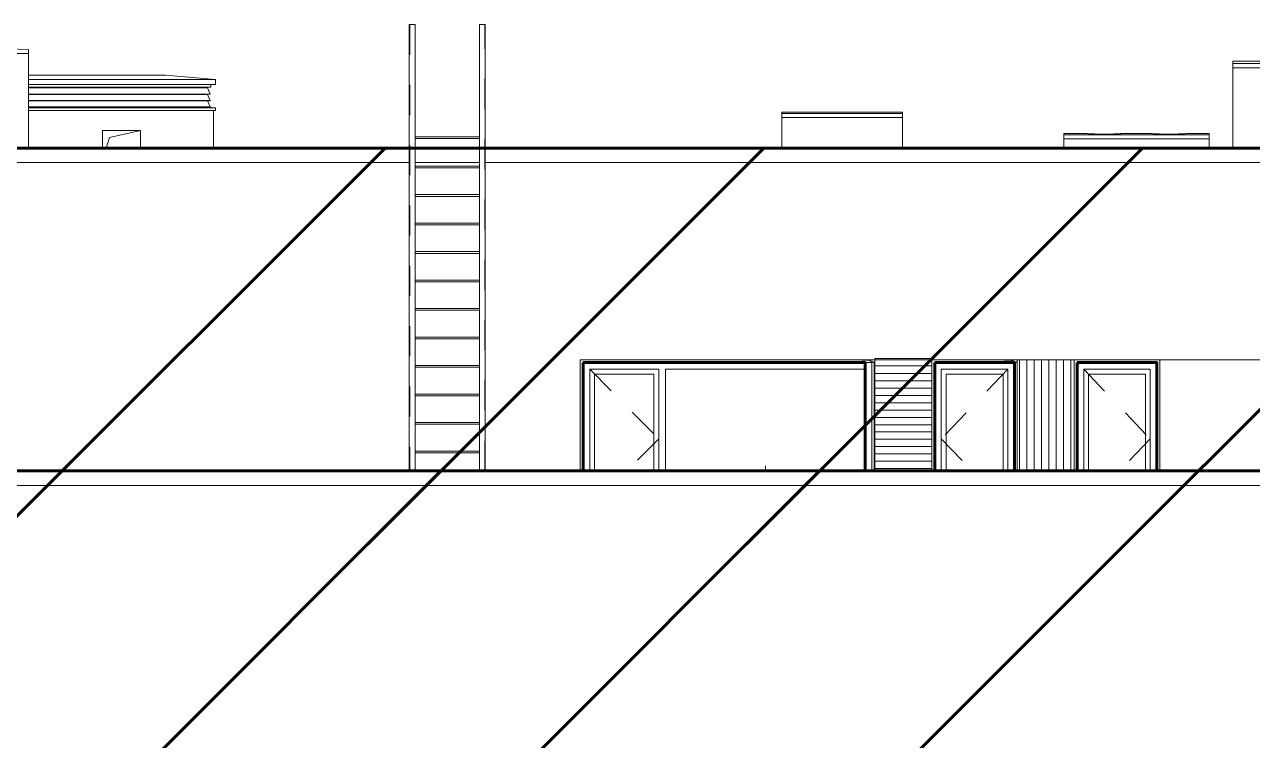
# Model space of a CAD drawing. Header units: millimetres. Extents: x 3914 to 443608, y -156176 to 78197.
# Drawn here: x 297216 to 310141, y 7692 to 15230 of the extents above; entities that cross this region are included whole.
import ezdxf

# ---------------------------------------------------------------- set-up
doc = ezdxf.new("R2010")
doc.units = ezdxf.units.MM
doc.linetypes.add('Штрих', pattern=[635, 317.5, -317.5])
for name, color, linetype, lineweight in [('0) клиннинг', 90, 'Continuous', 60), ('1) Откосы', 102, 'Continuous', 60), ('A-GENM', 7, 'Continuous', 9), ('A-GENM-HDLN', 7, 'Штрих', 5), ('A-GLAZ-1', 7, 'Continuous', 5), ('A-GLAZ-2', 7, 'Штрих', 5), ('A-ROOF', 7, 'Continuous', 9), ('A-WALL', 7, 'Continuous', 5), ('G-ANNO-DIMS', 7, 'Continuous', 9), ('I-WALL', 7, 'Continuous', 5), ('S-BEAM', 7, 'Continuous', 9)]:
    doc.layers.add(name, color=color, linetype=linetype, lineweight=lineweight)

msp = doc.modelspace()

# ---------------------------------------------------------------- hatches: boundary and pattern name
at = {"layer": '0) клиннинг'}
h = msp.add_hatch(dxfattribs=at)
h.set_pattern_fill('ANSI31', color=256, scale=888)
h.paths.add_polyline_path([(274015.9, 13930), (316285.9, 13930), (316285.9, 9759.7), (274015.9, 9759.7)])
h = msp.add_hatch(dxfattribs=at)
h.set_pattern_fill('ANSI31', color=256, scale=888)
h.paths.add_polyline_path([(312065.9, 10529.7), (282065.4, 10529.7), (282065.4, -20), (312065.9, -20)])

# ---------------------------------------------------------------- linework, layer by layer
for points in [[(274015.9, 13930), (316285.9, 13930), (316285.9, 10529.7), (274015.9, 10529.7)], [(282065.4, -20), (312065.9, -20), (312065.9, 10529.7), (282065.4, 10529.7)]]:
    msp.add_lwpolyline(points, close=True, dxfattribs=at)
at = {"layer": '1) Откосы'}
for points in [[(303095.9, 11670), (306065.9, 11670), (306065.9, 10529.7), (303095.9, 10529.7)], [(306795.9, 11670), (307635.9, 11670), (307635.9, 10529.7), (306795.9, 10529.7)], [(308295.9, 11670), (309135.9, 11670), (309135.9, 10529.7), (308295.9, 10529.7)]]:
    msp.add_lwpolyline(points, close=True, dxfattribs=at)
at = {"layer": 'A-GENM'}
for p, q in [((301265.9, 15230), (301328.9, 15230)), ((301265.9, 10529.7), (301265.9, 15230)), ((301328.9, 15230), (301328.9, 10529.7)), ((302002.9, 15230), (302065.9, 15230)), ((302002.9, 10529.7), (302002.9, 15230)), ((302065.9, 15230), (302065.9, 10529.7)), ((302002.9, 14048), (301328.9, 14048)), ((301328.9, 14030), (302002.9, 14030)), ((274015.9, 13930), (301265.9, 13930)), ((301328.9, 13930), (302002.9, 13930)), ((302065.9, 13930), (316344, 13930)), ((274015.9, 13775.9), (301265.9, 13775.9)), ((301328.9, 13775.9), (302002.9, 13775.9)), ((302002.9, 13739), (301328.9, 13739)), ((301328.9, 13721), (302002.9, 13721)), ((302065.9, 13775.9), (316336.9, 13775.9)), ((302002.9, 13439), (301328.9, 13439)), ((301328.9, 13421), (302002.9, 13421)), ((302002.9, 13139), (301328.9, 13139)), ((301328.9, 13121), (302002.9, 13121)), ((302002.9, 12839), (301328.9, 12839)), ((301328.9, 12821), (302002.9, 12821)), ((302002.9, 12539), (301328.9, 12539)), ((301328.9, 12521), (302002.9, 12521)), ((302002.9, 12239), (301328.9, 12239)), ((301328.9, 12221), (302002.9, 12221)), ((302002.9, 11939), (301328.9, 11939)), ((301328.9, 11921), (302002.9, 11921)), ((302002.9, 11639), (301328.9, 11639)), ((306029.9, 11700), (306029.9, 11695)), ((306029.9, 11695), (306098.8, 11695)), ((306098.8, 11695), (306149.9, 11670)), ((306151.1, 11675), (306099.9, 11700)), ((306149.9, 11670), (306165.9, 11670)), ((306165.9, 11675), (306151.1, 11675)), ((306159.9, 11670), (306165.9, 11670)), ((306159.9, 10529.7), (306159.9, 11670)), ((307529.9, 11700), (307529.9, 11695)), ((307529.9, 11695), (307598.8, 11695)), ((307598.8, 11695), (307649.9, 11670)), ((307651.1, 11675), (307599.9, 11700)), ((307649.9, 11670), (307665.9, 11670)), ((307665.9, 11675), (307651.1, 11675)), ((301328.9, 11621), (302002.9, 11621)), ((302002.9, 11339), (301328.9, 11339)), ((301328.9, 11321), (302002.9, 11321)), ((302002.9, 11039), (301328.9, 11039)), ((301328.9, 11021), (302002.9, 11021)), ((302002.9, 10739), (301328.9, 10739)), ((301328.9, 10721), (302002.9, 10721)), ((318337, 10529.7), (281997.9, 10529.7)), ((282005, 10376.9), (318329.9, 10376.9))]:
    msp.add_line(p, q, dxfattribs=at)
at = {"layer": 'A-GENM-HDLN'}
for p, q in [((301271.9, 15230), (301271.9, 10529.7)), ((302059.9, 10529.7), (302059.9, 15230))]:
    msp.add_line(p, q, dxfattribs=at)
at = {"layer": 'A-GLAZ-1'}
for p, q in [((298110.9, 14040), (298435.9, 14115)), ((298074.3, 13930), (298110.9, 14040)), ((303095.9, 10529.7), (303095.9, 11670)), ((303095.9, 11670), (306135.9, 11670)), ((306135.9, 11670), (306135.9, 10529.7)), ((306795.9, 10529.7), (306795.9, 11670)), ((306795.9, 11670), (307635.9, 11670)), ((307635.9, 11670), (307635.9, 10529.7)), ((308265.9, 11700), (308265.9, 10529.7)), ((309165.9, 11700), (308265.9, 11700)), ((308295.9, 10529.7), (308295.9, 11670)), ((308295.9, 11670), (309135.9, 11670)), ((309135.9, 11670), (309135.9, 10529.7)), ((309165.9, 10529.7), (309165.9, 11700)), ((303165.9, 11600), (303165.9, 10529.7)), ((303165.9, 11600), (303890.9, 11600)), ((303215.9, 11550), (303215.9, 10529.7)), ((303215.9, 11550), (303840.9, 11550)), ((303840.9, 10529.7), (303840.9, 11550)), ((303890.9, 11600), (303890.9, 10529.7)), ((303960.9, 10529.7), (303960.9, 11600)), ((303960.9, 11600), (306065.9, 11600)), ((306065.9, 10529.7), (306065.9, 11600)), ((306865.9, 11600), (306865.9, 10529.7)), ((306865.9, 11600), (307565.9, 11600)), ((306915.9, 11550), (306915.9, 10529.7)), ((306915.9, 11550), (307515.9, 11550)), ((307515.9, 10529.7), (307515.9, 11550)), ((307565.9, 10529.7), (307565.9, 11600)), ((308365.9, 11600), (308365.9, 10529.7)), ((308365.9, 11600), (309065.9, 11600)), ((308415.9, 11550), (308415.9, 10529.7)), ((308415.9, 11550), (309015.9, 11550)), ((309015.9, 10529.7), (309015.9, 11550)), ((309065.9, 10529.7), (309065.9, 11600)), ((305063.4, 10535), (304963.4, 10535)), ((305013.4, 10585), (305013.4, 10529.7))]:
    msp.add_line(p, q, dxfattribs=at)
at = {"layer": 'A-GLAZ-2'}
for p, q in [((303165.9, 11600), (303890.9, 10867.5)), ((307565.9, 11600), (306865.9, 10867.5)), ((308365.9, 11600), (309065.9, 10867.5)), ((303890.9, 10867.5), (303556.6, 10529.7)), ((306865.9, 10867.5), (307188.7, 10529.7)), ((309065.9, 10867.5), (308743.1, 10529.7))]:
    msp.add_line(p, q, dxfattribs=at)
at = {"layer": 'A-ROOF'}
for p, q in [((296345.9, 14925), (297255.9, 14925)), ((297255.9, 14969), (296555.9, 14990)), ((297255.9, 14925), (297255.9, 14969)), ((309935.9, 14843.9), (309935.9, 14775)), ((309935.9, 14843.9), (313495.9, 14843.9)), ((314325.9, 14819), (309935.9, 14819)), ((309935.9, 14775), (314325.9, 14775)), ((305185.9, 14250), (305185.9, 14309.1)), ((306455.9, 14309.1), (305185.9, 14309.1)), ((306455.9, 14294), (305185.9, 14294)), ((305185.9, 14250), (306455.9, 14250)), ((306455.9, 14250), (306455.9, 14309.1)), ((308155.9, 14082.2), (308155.9, 14025)), ((308155.9, 14082.2), (308405.9, 14082.2)), ((309685.9, 14069), (308155.9, 14069)), ((308155.9, 14025), (309685.9, 14025)), ((308411, 14080.9), (308405.9, 14082.2)), ((308426, 14079.8), (308411, 14080.9)), ((308449.9, 14078.7), (308426, 14079.8)), ((308481.5, 14077.9), (308449.9, 14078.7)), ((308518.9, 14077.3), (308481.5, 14077.9)), ((308559.8, 14077), (308518.9, 14077.3)), ((308602, 14077), (308559.8, 14077)), ((308643, 14077.3), (308602, 14077)), ((308680.3, 14077.9), (308643, 14077.3)), ((308711.9, 14078.7), (308680.3, 14077.9)), ((308735.9, 14079.8), (308711.9, 14078.7)), ((308750.8, 14080.9), (308735.9, 14079.8)), ((308755.9, 14082.2), (308750.8, 14080.9)), ((308755.9, 14082.2), (309085.9, 14082.2)), ((309091, 14080.9), (309085.9, 14082.2)), ((309106, 14079.8), (309091, 14080.9)), ((309129.9, 14078.7), (309106, 14079.8)), ((309161.5, 14077.9), (309129.9, 14078.7)), ((309198.9, 14077.3), (309161.5, 14077.9)), ((309239.8, 14077), (309198.9, 14077.3)), ((309282, 14077), (309239.8, 14077)), ((309323, 14077.3), (309282, 14077)), ((309360.3, 14077.9), (309323, 14077.3)), ((309391.9, 14078.7), (309360.3, 14077.9)), ((309415.9, 14079.8), (309391.9, 14078.7)), ((309430.8, 14080.9), (309415.9, 14079.8)), ((309435.9, 14082.2), (309430.8, 14080.9)), ((309435.9, 14082.2), (309685.9, 14082.2)), ((309685.9, 14025), (309685.9, 14082.2))]:
    msp.add_line(p, q, dxfattribs=at)
at = {"layer": 'A-WALL'}
for p, q in [((297255.9, 13930), (297255.9, 14925)), ((309935.9, 14775), (309935.9, 13930)), ((299205.9, 13930), (299205.9, 14326.5)), ((305185.9, 14250), (305185.9, 13930)), ((306455.9, 13930), (306455.9, 14250)), ((298035.9, 13930), (298035.9, 14115)), ((298035.9, 14115), (298435.9, 14115)), ((298435.9, 14115), (298435.9, 13930)), ((308155.9, 14025), (308155.9, 13930)), ((309685.9, 13930), (309685.9, 14025)), ((303065.9, 10529.7), (303065.9, 11700)), ((303065.9, 11700), (306165.9, 11700)), ((306165.9, 11635), (306165.9, 11555.1)), ((306765.9, 11700), (307665.9, 11700)), ((306765.9, 11555.1), (306765.9, 11635)), ((307665.9, 11700), (307665.9, 10529.7)), ((308265.9, 11700), (309165.9, 11700)), ((308265.9, 10529.7), (308265.9, 11700)), ((309165.9, 11700), (309165.9, 10529.7)), ((306165.9, 11478.1), (306165.9, 11401.1)), ((306765.9, 11401.1), (306765.9, 11478.1)), ((306165.9, 11324.1), (306165.9, 11247.1)), ((306765.9, 11247.1), (306765.9, 11324.1)), ((306165.9, 11170.1), (306165.9, 11093.1)), ((306765.9, 11093.1), (306765.9, 11170.1)), ((306165.9, 11016.1), (306165.9, 10941.1)), ((306765.9, 10941.1), (306765.9, 11016.1)), ((306165.9, 10864.1), (306165.9, 10787.1)), ((306765.9, 10787.1), (306765.9, 10864.1)), ((306165.9, 10710.1), (306165.9, 10632.5)), ((306765.9, 10632.5), (306765.9, 10710.1)), ((306165.9, 10555.5), (306165.9, 10529.7)), ((306765.9, 10529.7), (306765.9, 10555.5))]:
    msp.add_line(p, q, dxfattribs=at)
at = {"layer": 'G-ANNO-DIMS'}
msp.add_line((305331.5, 11700), (318622.9, 11700), dxfattribs=at)
at = {"layer": 'I-WALL'}
for p, q in [((306765.9, 11712), (306165.9, 11712)), ((306165.9, 11712), (306165.9, 11635)), ((306165.9, 11635), (306765.9, 11635)), ((306765.9, 11635), (306765.9, 11712)), ((307767.5, 11700), (307690.5, 11700)), ((307690.5, 11700), (307690.5, 10529.7)), ((307767.5, 10529.7), (307767.5, 11700)), ((307921.5, 11700), (307844.5, 11700)), ((307844.5, 11700), (307844.5, 10529.7)), ((307921.5, 10529.7), (307921.5, 11700)), ((308075.5, 11700), (307998.5, 11700)), ((307998.5, 11700), (307998.5, 10529.7)), ((308075.5, 10529.7), (308075.5, 11700)), ((308229.5, 11700), (308152.5, 11700)), ((308152.5, 11700), (308152.5, 10529.7)), ((308229.5, 10529.7), (308229.5, 11700)), ((306765.9, 11555.1), (306165.9, 11555.1)), ((306165.9, 11555.1), (306165.9, 11478.1)), ((306765.9, 11478.1), (306765.9, 11555.1)), ((306165.9, 11478.1), (306765.9, 11478.1)), ((306765.9, 11401.1), (306165.9, 11401.1)), ((306165.9, 11401.1), (306165.9, 11324.1)), ((306765.9, 11324.1), (306765.9, 11401.1)), ((306165.9, 11324.1), (306765.9, 11324.1)), ((306765.9, 11247.1), (306165.9, 11247.1)), ((306165.9, 11247.1), (306165.9, 11170.1)), ((306765.9, 11170.1), (306765.9, 11247.1)), ((306165.9, 11170.1), (306765.9, 11170.1)), ((306765.9, 11093.1), (306165.9, 11093.1)), ((306165.9, 11093.1), (306165.9, 11016.1)), ((306165.9, 11016.1), (306765.9, 11016.1)), ((306765.9, 11016.1), (306765.9, 11093.1)), ((306765.9, 10941.1), (306165.9, 10941.1)), ((306165.9, 10941.1), (306165.9, 10864.1)), ((306165.9, 10864.1), (306765.9, 10864.1)), ((306765.9, 10864.1), (306765.9, 10941.1)), ((306765.9, 10787.1), (306165.9, 10787.1)), ((306165.9, 10787.1), (306165.9, 10710.1)), ((306765.9, 10710.1), (306765.9, 10787.1)), ((306165.9, 10710.1), (306765.9, 10710.1)), ((306765.9, 10632.5), (306165.9, 10632.5)), ((306165.9, 10632.5), (306165.9, 10555.5)), ((306765.9, 10555.5), (306765.9, 10632.5)), ((306165.9, 10555.5), (306765.9, 10555.5))]:
    msp.add_line(p, q, dxfattribs=at)
at = {"layer": 'S-BEAM'}
for p, q in [((298700.9, 14695.9), (297255.9, 14695.9)), ((297255.9, 14695.9), (298700.9, 14695.9)), ((299225.9, 14650), (297255.9, 14650)), ((298700.9, 14695.9), (299225.9, 14650)), ((299225.9, 14650), (298700.9, 14695.9)), ((299225.9, 14650), (299225.9, 14600)), ((299225.9, 14600), (299225.9, 14650)), ((299225.9, 14600), (297255.9, 14600)), ((297255.9, 14570), (299169.9, 14570)), ((299140.5, 14562.1), (297255.9, 14562.1)), ((299170, 14498.7), (297255.9, 14498.7)), ((297255.9, 14496.6), (299165.5, 14496.6)), ((299140.5, 14493.8), (297255.9, 14493.8)), ((299140.5, 14562.1), (299170, 14498.7)), ((299170, 14498.7), (299140.5, 14562.1)), ((299170, 14430.4), (299140.5, 14493.8)), ((299170, 14498.7), (299165.5, 14496.6)), ((299165.5, 14496.6), (299170, 14498.7)), ((299175.9, 14600), (299175.9, 14576)), ((299170, 14430.4), (297255.9, 14430.4)), ((297255.9, 14428.3), (299165.5, 14428.3)), ((299140.5, 14425.6), (297255.9, 14425.6)), ((299170, 14362.1), (297255.9, 14362.1)), ((297255.9, 14360), (299165.5, 14360)), ((297255.9, 14351.5), (299225.9, 14351.5)), ((299170, 14362.1), (299140.5, 14425.6)), ((299145.5, 14360), (299225.9, 14351.5)), ((299165.5, 14428.3), (299170, 14430.4)), ((299165.5, 14360), (299170, 14362.1)), ((299225.9, 14351.5), (299225.9, 14326.5)), ((297255.9, 14326.5), (299225.9, 14326.5))]:
    msp.add_line(p, q, dxfattribs=at)
at = {"layer": 'S-BEAM', "flags": 128}
msp.add_lwpolyline([(299175.9, 14576), (299175.8, 14574.7), (299175.3, 14573.4), (299174.6, 14572.3), (299173.7, 14571.3), (299172.5, 14570.6), (299171.3, 14570.2), (299169.9, 14570)], dxfattribs=at)

doc.saveas('drawing.dxf')
